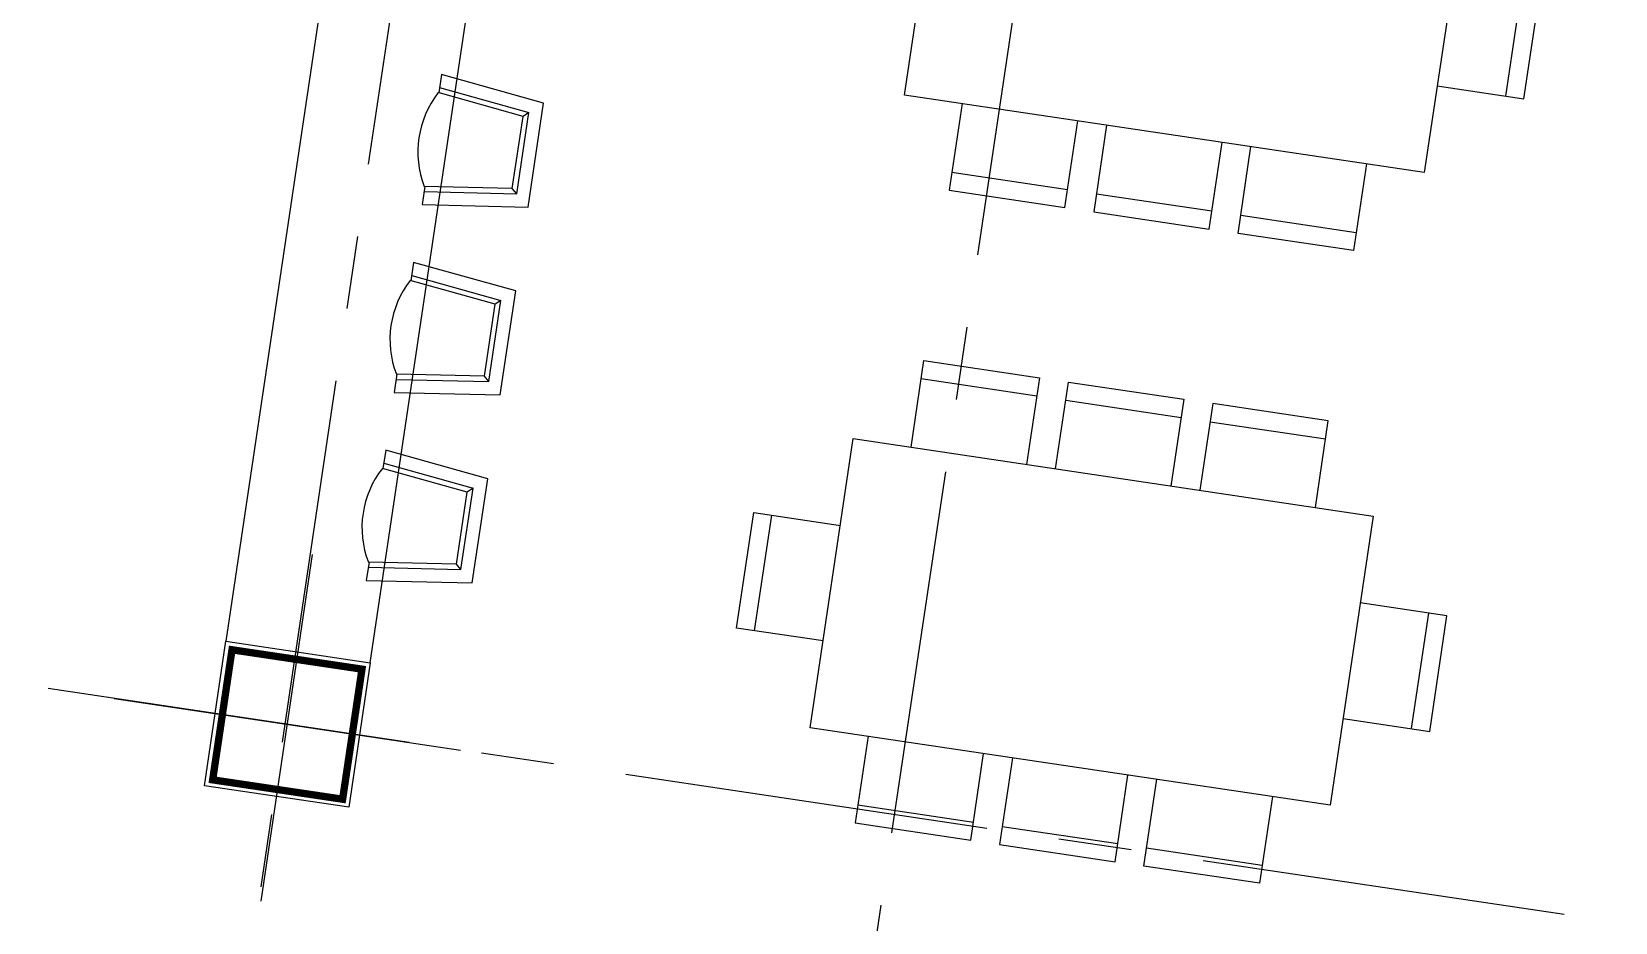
# Model space of a CAD drawing. Header units: millimetres. Extents: x 338 to 506, y 179 to 335.
# Drawn here: x 442.57 to 447.99, y 272.96 to 276.01 of the extents above; entities that cross this region are included whole.
import ezdxf

# ---------------------------------------------------------------- set-up
doc = ezdxf.new("R2010")
doc.units = ezdxf.units.MM
for name, pattern in [('CENTER', [2, 1.25, -0.25, 0.25, -0.25]), ('CONTINUA', [0]), ('DASHED2', [0.375, 0.25, -0.125])]:
    doc.linetypes.add(name, pattern=pattern)
for name, color, linetype in [('COLUMNAS', 252, 'Continuous'), ('CUBIERTA', 254, 'Continuous'), ('EJES-COLUMNAS', 3, 'CENTER'), ('EJES_DE_COLUMNA', 255, 'DASHED2'), ('EQUIPAMENTO', 4, 'Continuous'), ('MUROS', 32, 'Continuous')]:
    doc.layers.add(name, color=color, linetype=linetype)

# ---------------------------------------------------------------- blocks, each defined once
blk = doc.blocks.new('MESA')
at = {"layer": 'EQUIPAMENTO'}
for p, q in [((-0.7, 0.7375), (-0.3, 0.7375)), ((-0.2, 0.7375), (0.2, 0.7375)), ((0.3, 0.7375), (0.7, 0.7375)), ((0.9, 0.5), (0.9, -0.5)), ((-1.1375, -0.2), (-1.1375, 0.2)), ((1.1375, -0.2), (1.1375, 0.2)), ((-0.7, -0.7375), (-0.3, -0.7375)), ((-0.2, -0.7375), (0.2, -0.7375)), ((0.3, -0.7375), (0.7, -0.7375))]:
    blk.add_line(p, q, dxfattribs=at)
for points in [[(-0.7, 0.5), (-0.7, 0.8), (-0.3, 0.8), (-0.3, 0.5)], [(-0.2, 0.5), (-0.2, 0.8), (0.2, 0.8), (0.2, 0.5)], [(0.7, 0.5), (0.7, 0.8), (0.3, 0.8), (0.3, 0.5)], [(0.9, -0.5), (-0.9, -0.5), (-0.9, 0.5), (0.9, 0.5)], [(-0.9, -0.2), (-1.2, -0.2), (-1.2, 0.2), (-0.9, 0.2)], [(0.9, -0.2), (1.2, -0.2), (1.2, 0.2), (0.9, 0.2)], [(-0.7, -0.5), (-0.7, -0.8), (-0.3, -0.8), (-0.3, -0.5)], [(-0.2, -0.5), (-0.2, -0.8), (0.2, -0.8), (0.2, -0.5)], [(0.7, -0.5), (0.7, -0.8), (0.3, -0.8), (0.3, -0.5)]]:
    blk.add_lwpolyline(points, dxfattribs=at)
blk = doc.blocks.new('COLUMNAS_V3_B9')
at = {"layer": 'COLUMNAS', "color": 6}
blk.add_lwpolyline([(3068.1997, 1926.3565), (3068.1997, 1925.8565), (3067.6997, 1925.8565), (3067.6997, 1926.3565), (3068.1997, 1926.3565)], dxfattribs=at)
at = {"layer": 'COLUMNAS', "color": 6, "const_width": 0.025}
blk.add_lwpolyline([(3067.7238, 1925.8815), (3067.7238, 1926.3315), (3068.1738, 1926.3315), (3068.1738, 1925.8815)], close=True, dxfattribs=at)
blk = doc.blocks.new('EJES_ESTRUCTURALES')
at = {"layer": 'EJES_DE_COLUMNA', "color": 9, "linetype": 'CENTER'}
for p, q in [((729.54081, 131.2663), (729.54081, 199.7363)), ((661.47768, 151.69228), (759.37077, 151.6963)), ((661.47768, 149.58228), (759.37077, 149.5863))]:
    blk.add_line(p, q, dxfattribs=at)
blk = doc.blocks.new('COLUMNAS')
at = {"layer": 'COLUMNAS', "color": 6}
blk.add_lwpolyline([(-587.9662, 175.771), (-587.9662, 175.271), (-587.4662, 175.271), (-587.4662, 175.771), (-587.9662, 175.771)], dxfattribs=at)
at = {"layer": 'COLUMNAS', "color": 6, "const_width": 0.025}
blk.add_lwpolyline([(-587.4903, 175.296), (-587.4903, 175.746), (-587.9404, 175.746), (-587.9404, 175.296)], close=True, dxfattribs=at)
at = {"layer": 'EJES-COLUMNAS'}
for p, q in [((-587.7162, 176.121), (-587.7162, 174.921)), ((-587.104, 175.521), (-588.304, 175.521)), ((-587.104, 175.521), (-588.304, 175.521))]:
    blk.add_line(p, q, dxfattribs=at)
blk = doc.blocks.new('A$C7152A42C')
at = {"layer": 'EQUIPAMENTO', "linetype": 'CONTINUA'}
for p, q in [((98.93126, 55.89273), (99.21251, 55.89273)), ((98.94714, 55.91073), (99.19662, 55.91073)), ((99.58125, 55.89273), (99.8625, 55.89273)), ((99.59714, 55.91073), (99.84662, 55.91073)), ((100.23125, 55.89273), (100.5125, 55.89273)), ((100.24714, 55.91073), (100.49661, 55.91073))]:
    blk.add_line(p, q, dxfattribs=at)
blk.add_lwpolyline([(104.23412, 56.65272), (98.56987, 56.65272), (98.56987, 56.15272), (104.23412, 56.15272)], close=True, dxfattribs=at)
for points in [[(98.91002, 56.20773), (98.84688, 56.20773), (98.89188, 55.84771), (99.25188, 55.84771), (99.29688, 56.20773), (99.23374, 56.20773)], [(98.89188, 56.20773), (98.93126, 55.89273), (98.94714, 55.91073), (98.90975, 56.20996)], [(99.25188, 56.20773), (99.21251, 55.89273), (99.19662, 55.91073), (99.23402, 56.20996)], [(99.56002, 56.20773), (99.49688, 56.20773), (99.54188, 55.84771), (99.90187, 55.84771), (99.94688, 56.20773), (99.88374, 56.20773)], [(99.54188, 56.20773), (99.58125, 55.89273), (99.59714, 55.91073), (99.55974, 56.20996)], [(99.90187, 56.20773), (99.8625, 55.89273), (99.84662, 55.91073), (99.88401, 56.20996)], [(100.21002, 56.20773), (100.14688, 56.20773), (100.19188, 55.84771), (100.55187, 55.84771), (100.59687, 56.20773), (100.53374, 56.20773)], [(100.19188, 56.20773), (100.23125, 55.89273), (100.24714, 55.91073), (100.20974, 56.20996)], [(100.55187, 56.20773), (100.5125, 55.89273), (100.49661, 55.91073), (100.53401, 56.20996)]]:
    blk.add_lwpolyline(points, dxfattribs=at)
for centre in [(99.07188, 55.92399), (99.72188, 55.92399), (100.37188, 55.92399)]:
    blk.add_arc(centre, 0.32873, 60.44696, 119.55313, dxfattribs=at)
at = {"color": 18}
blk.add_blockref('COLUMNAS_V3_B9', (-2969.6298, -1869.70381), dxfattribs=at)
at = {"rotation": 270}
for p in [(99.0721, 53.72947), (101.26116, 53.72947)]:
    blk.add_blockref('MESA', p, dxfattribs=at)
at = {"layer": 'CUBIERTA', "xscale": -1}
blk.add_blockref('COLUMNAS', (-489.39632, -119.11823), dxfattribs=at)
at = {"layer": 'EJES_DE_COLUMNA'}
blk.add_blockref('EJES_ESTRUCTURALES', (-631.22088, -95.28525), dxfattribs=at)

msp = doc.modelspace()

# ---------------------------------------------------------------- block references
at = {"layer": 'MUROS', "color": 32, "rotation": 81.53046525965426}
msp.add_blockref('A$C7152A42C', (484.7482, 168.0844), dxfattribs=at)

doc.saveas('drawing.dxf')
